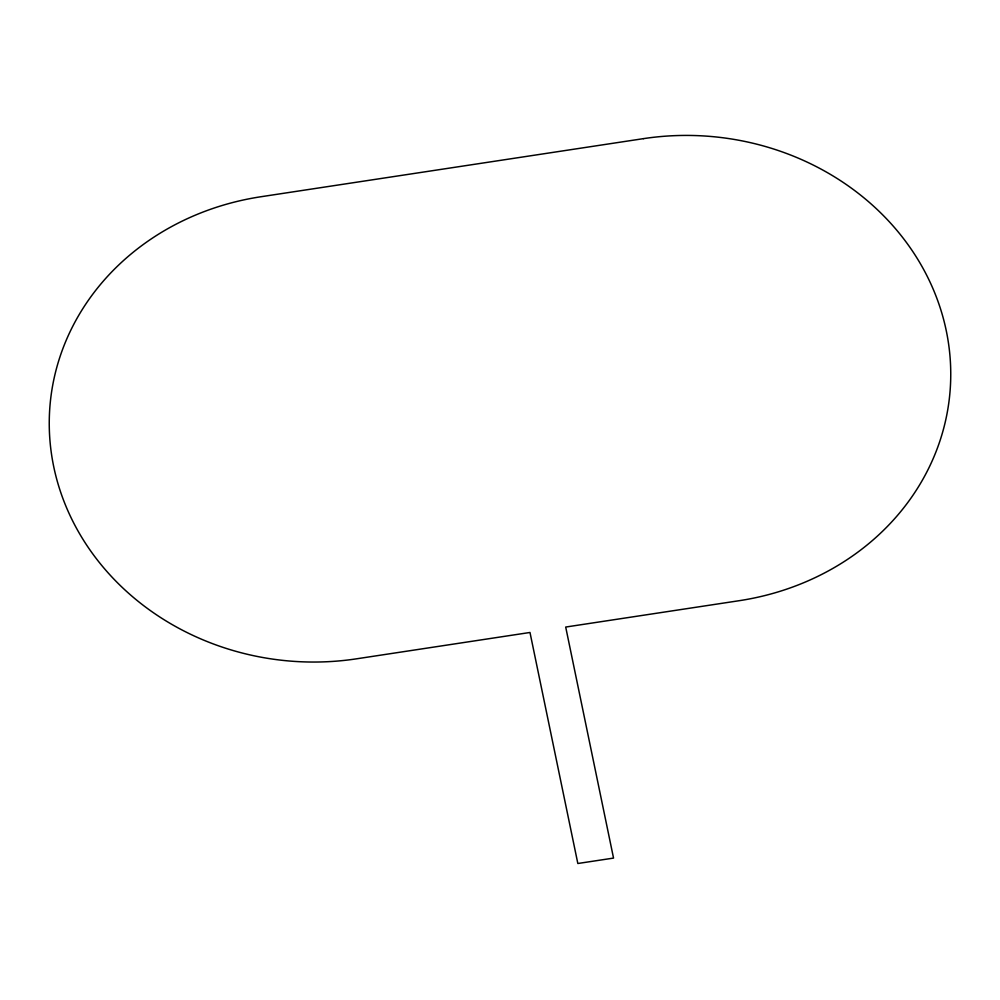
<?xml version="1.0" encoding="UTF-8"?>
<svg xmlns="http://www.w3.org/2000/svg" width="1000" height="1000" viewBox="0 0 1000 1000"><rect width="100%" height="100%" fill="white"/><g stroke="black" fill="none" stroke-linecap="round" stroke-linejoin="round"><path stroke-width="1.5" d="M643.425 138.65L260.887 196.75A259.688 234.025 5.3 0 0 53.688 466.512A259.688 234.025 5.3 0 0 356.575 658.812L529.987 632.475L577.837 863.5L613.538 858.088L565.7 627.05L739.112 600.712A259.688 234.025 5.3 0 0 946.312 330.95A259.688 234.025 5.3 0 0 643.425 138.65"/></g></svg>
